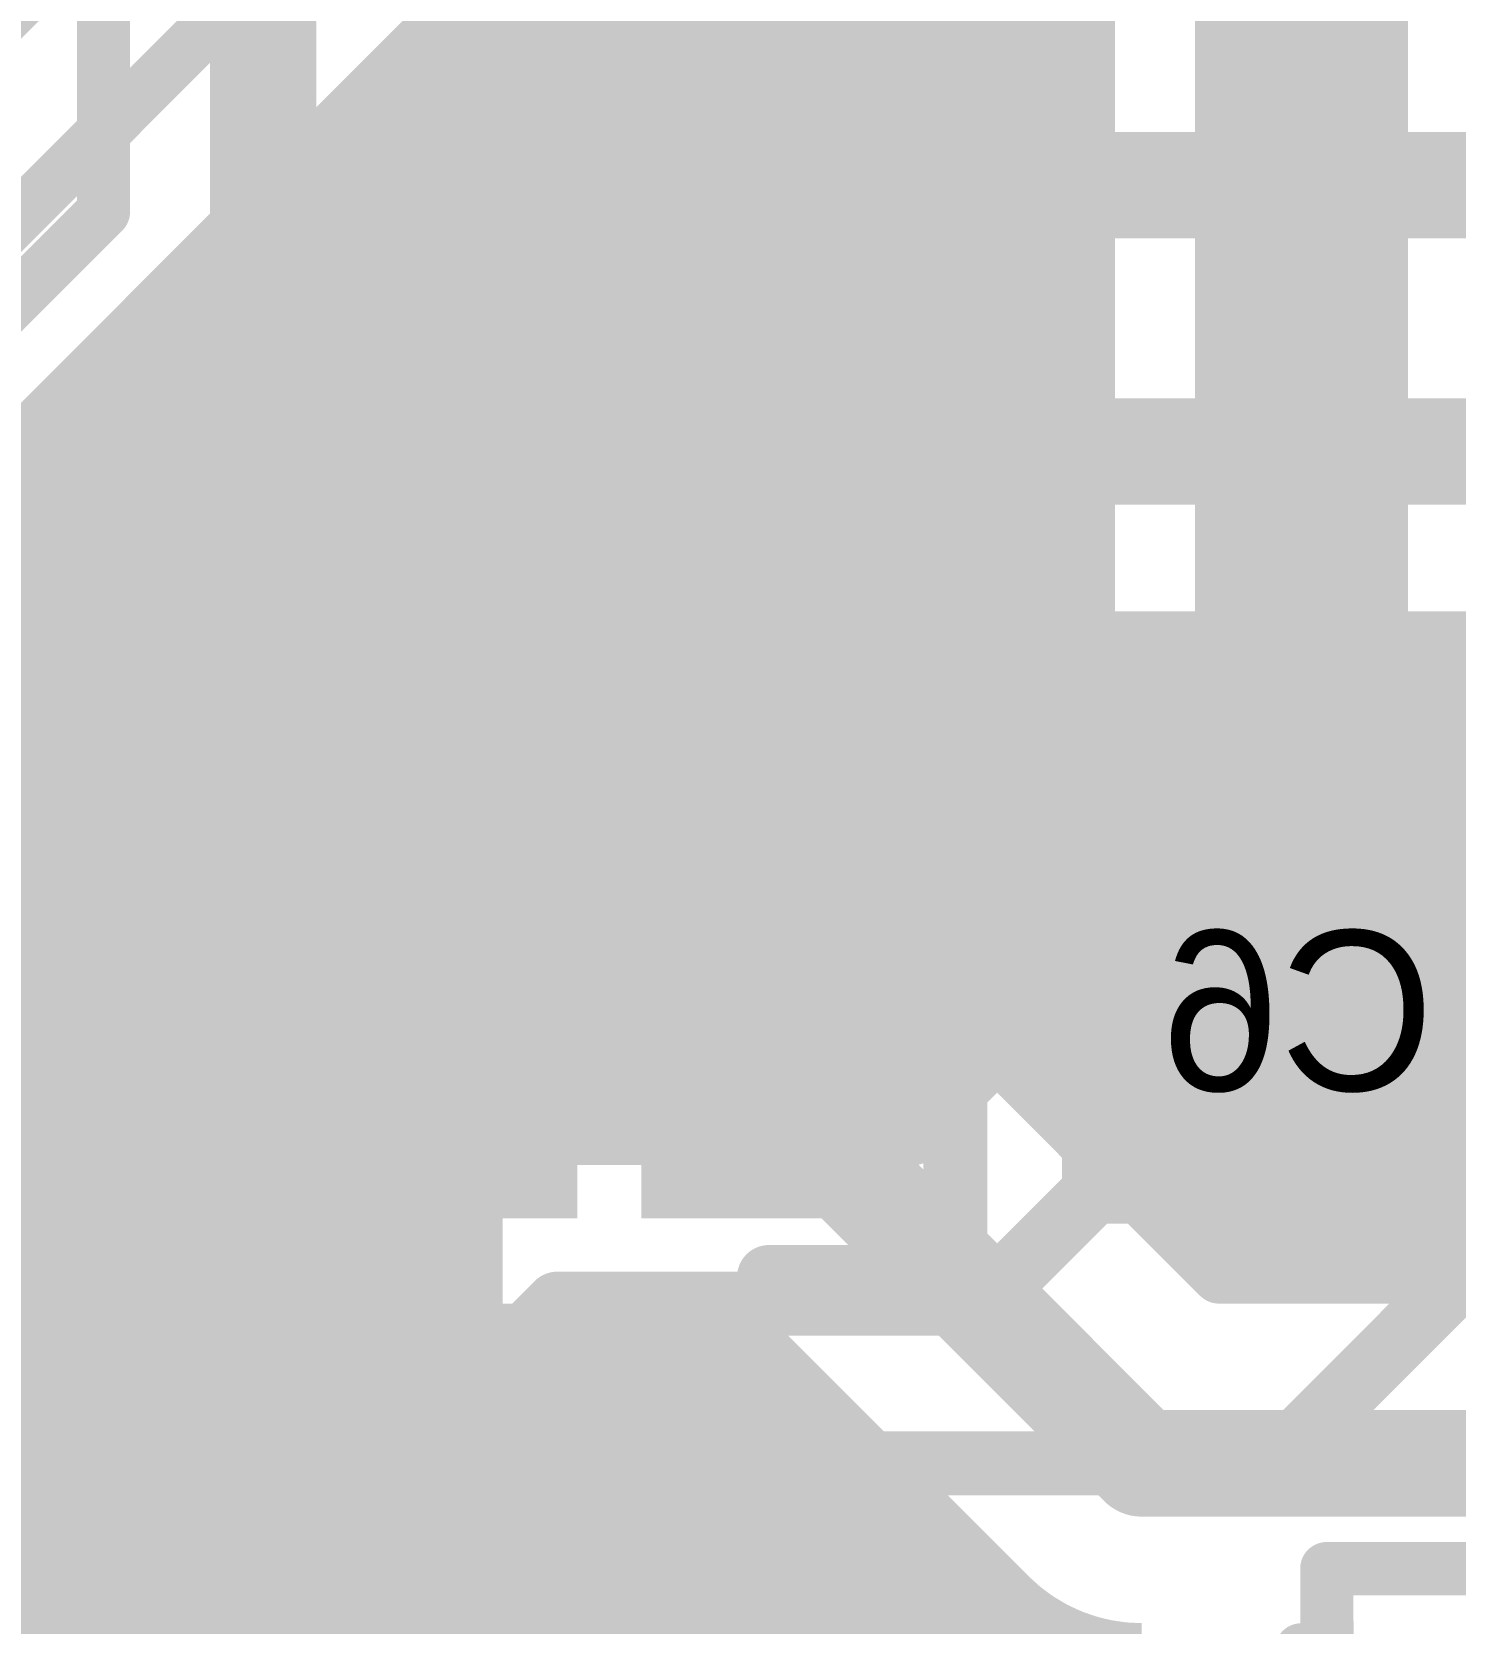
# Model space of a CAD drawing. Header units: millimetres. Extents: x 1.9 to 5.81, y 3 to 5.61.
# Drawn here: x 5.0115 to 5.2789, y 3.91 to 4.2088 of the extents above; entities that cross this region are included whole.
import ezdxf

# ---------------------------------------------------------------- set-up
doc = ezdxf.new("R2010")
doc.units = ezdxf.units.MM
doc.header["$MEASUREMENT"] = 0
for name, color, linetype in [('BottomLayer', 5, 'Continuous'), ('BottomOverlay', 54, 'Continuous'), ('BottomPaste', 16, 'Continuous'), ('BottomSolder', 6, 'Continuous'), ('MultiLayer', 9, 'Continuous'), ('TopLayer', 1, 'Continuous'), ('TopOverlay', 2, 'Continuous'), ('TopPaste', 8, 'Continuous'), ('TopSolder', 216, 'Continuous')]:
    doc.layers.add(name, color=color, linetype=linetype)

msp = doc.modelspace()

# ---------------------------------------------------------------- linework, layer by layer
at = {"layer": 'BottomLayer'}
for points, const_width in [([(5.025, 4.175), (5.025, 4.305)], 0.01), ([(5.05, 4.16), (5.05, 4.29)], 0.01), ([(5.148, 4.18), (5.092, 4.18)], 0.024), ([(5.12, 4.18), (5.39, 4.18)], 0.02), ([(4.98, 4.13), (5.025, 4.175)], 0.01), ([(5, 4.11), (5.05, 4.16)], 0.01), ([(5.148, 4.13), (5.092, 4.13)], 0.024), ([(5.12, 4.13), (5.45, 4.13)], 0.02), ([(5.03736, 4.10494), (5.05563, 4.1232)], 0.01), ([(5.05243, 4.12), (5.05638, 4.12)], 0.01), ([(5.05, 4.10408), (5.05, 4.11757)], 0.01), ([(5.04243, 4.11), (5.06087, 4.11)], 0.01), ([(5.06, 4.10123), (5.06, 4.11143)], 0.01), ([(5.04, 4.05), (5.04, 4.1)], 0.02), ([(5.18182, 4.095), (5.4355, 4.095)], 0.01), ([(5.19, 4.055), (5.19, 4.095)], 0.01), ([(5.2, 4.0095), (5.2, 4.095)], 0.01), ([(5.21, 3.9995), (5.21, 4.095)], 0.01), ([(5.22, 3.9895), (5.22, 4.095)], 0.01), ([(5.23, 3.9795), (5.23, 4.095)], 0.01), ([(5.24, 3.975), (5.24, 4.095)], 0.01), ([(5.25, 3.975), (5.25, 4.095)], 0.01), ([(5.26, 3.975), (5.26, 4.095)], 0.01), ([(5.27, 3.975), (5.27, 4.095)], 0.01), ([(5.28, 3.975), (5.28, 4.095)], 0.01), ([(5.18362, 4.09), (5.4405, 4.09)], 0.01), ([(5.148, 4.08), (5.092, 4.08)], 0.024), ([(5.15, 4.01), (5.15, 4.08)], 0.02), ([(5.185, 4.08), (5.4505, 4.08)], 0.01), ([(5.185, 4.055), (5.185, 4.08)], 0.01), ([(5.185, 4.07), (5.46197, 4.07)], 0.01), ([(5.185, 4.06), (5.64877, 4.06)], 0.01), ([(5.04, 4), (5.04, 4.05)], 0.02), ([(5.185, 4.055), (5.195, 4.055)], 0.01), ([(5.195, 4.0145), (5.195, 4.055)], 0.01), ([(5.195, 4.05), (5.65847, 4.05)], 0.01), ([(5.195, 4.04), (5.675, 4.04)], 0.01), ([(5.195, 4.03), (5.77, 4.03)], 0.01), ([(5.195, 4.02), (5.77, 4.02)], 0.01), ([(5.015, 3.98), (5.045, 4.01)], 0.02), ([(5.045, 4.01), (5.09, 4.01)], 0.02), ([(5.09, 3.965), (5.09, 4.01)], 0.02), ([(5.09, 3.97), (5.09, 4.01)], 0.02), ([(5.15, 4.01), (5.22, 3.94)], 0.02), ([(5.195, 4.0145), (5.2345, 3.975)], 0.01), ([(5.1995, 4.01), (5.77, 4.01)], 0.01), ([(4.995, 3.97757), (5.01732, 3.99989)], 0.01), ([(5.02, 3.726), (5.02, 3.99877)], 0.01), ([(5.2095, 4), (5.77, 4)], 0.01), ([(5.03, 3.72559), (5.03, 3.99592)], 0.01), ([(5.04, 3.72213), (5.04, 3.995)], 0.01), ([(5.045, 3.965), (5.045, 3.99523)], 0.01), ([(5.00743, 3.99), (5.045, 3.99)], 0.01), ([(5.01, 3.726), (5.01, 3.99257)], 0.01), ([(5.2195, 3.99), (5.77, 3.99)], 0.01), ([(5.04, 3.98), (5.09, 3.98)], 0.02), ([(4.99743, 3.98), (5.045, 3.98)], 0.01), ([(5.2295, 3.98), (5.29438, 3.98)], 0.01), ([(5.2345, 3.975), (5.28672, 3.975)], 0.01), ([(4.995, 3.97), (5.045, 3.97)], 0.01), ([(5.045, 3.965), (5.105, 3.965)], 0.01), ([(5.05, 3.71384), (5.05, 3.965)], 0.01), ([(5.06, 3.70384), (5.06, 3.965)], 0.01), ([(5.07, 3.69384), (5.07, 3.965)], 0.01), ([(5.08, 3.68384), (5.08, 3.965)], 0.01), ([(5.09, 3.67384), (5.09, 3.965)], 0.01), ([(5.1, 3.65781), (5.1, 3.965)], 0.01), ([(5.105, 3.965), (5.135, 3.965)], 0.01), ([(5.105, 3.965), (5.135, 3.965)], 0.01), ([(5.11, 3.645), (5.11, 3.965)], 0.01), ([(5.12, 3.6245), (5.12, 3.965)], 0.01), ([(5.13, 3.6345), (5.13, 3.965)], 0.01), ([(5.135, 3.965), (5.1455, 3.965)], 0.01), ([(5.14, 3.6445), (5.14, 3.965)], 0.01), ([(5.1455, 3.965), (5.19521, 3.91529)], 0.01), ([(4.995, 3.96), (5.1505, 3.96)], 0.01), ([(5.15, 3.6545), (5.15, 3.9605)], 0.01), ([(4.995, 3.95), (5.1605, 3.95)], 0.01), ([(5.16, 3.6645), (5.16, 3.9505)], 0.01), ([(5.22, 3.94), (5.315, 3.94)], 0.02), ([(4.995, 3.94), (5.1705, 3.94)], 0.01), ([(5.17, 3.6745), (5.17, 3.9405)], 0.01), ([(5.18, 3.6845), (5.18, 3.9305)], 0.01), ([(4.995, 3.93), (5.1805, 3.93)], 0.01), ([(4.995, 3.92), (5.1905, 3.92)], 0.01), ([(5.19, 3.6945), (5.19, 3.9205)], 0.01), ([(4.995, 3.91), (5.20197, 3.91)], 0.01), ([(5.2, 3.7045), (5.2, 3.91128)], 0.01), ([(5.21, 3.7145), (5.21, 3.90646)], 0.01)]:
    msp.add_lwpolyline(points, dxfattribs=dict(at, const_width=const_width))
for points, const_width in [([(5.086, 4.18, 1), (5.098, 4.18, 1)], 0.012), ([(5.142, 4.18, 1), (5.154, 4.18, 1)], 0.012), ([(5.115, 4.18, 1), (5.125, 4.18, 1)], 0.01), ([(5.0225, 4.175, 1), (5.0275, 4.175, 1)], 0.005), ([(5.0225, 4.175, 1), (5.0275, 4.175, 1)], 0.005), ([(5.0475, 4.16, 1), (5.0525, 4.16, 1)], 0.005), ([(5.0475, 4.16, 1), (5.0525, 4.16, 1)], 0.005), ([(5.086, 4.13, 1), (5.098, 4.13, 1)], 0.012), ([(5.142, 4.13, 1), (5.154, 4.13, 1)], 0.012), ([(5.115, 4.13, 1), (5.125, 4.13, 1)], 0.01), ([(5.05313, 4.1232, 1), (5.05813, 4.1232, 1)], 0.005), ([(5.05313, 4.1232, 1), (5.05813, 4.1232, 1)], 0.005), ([(5.04993, 4.12, 1), (5.05493, 4.12, 1)], 0.005), ([(5.05388, 4.12, 1), (5.05888, 4.12, 1)], 0.005), ([(5.0475, 4.11757, 1), (5.0525, 4.11757, 1)], 0.005), ([(5.03993, 4.11, 1), (5.04493, 4.11, 1)], 0.005), ([(5.0575, 4.11143, 1), (5.0625, 4.11143, 1)], 0.005), ([(5.05837, 4.11, 1), (5.06337, 4.11, 1)], 0.005), ([(5.035, 4.1, 1), (5.045, 4.1, 1)], 0.01), ([(5.03486, 4.10494, 1), (5.03986, 4.10494, 1)], 0.005), ([(5.03486, 4.10494, 1), (5.03986, 4.10494, 1)], 0.005), ([(5.0475, 4.10408, 1), (5.0525, 4.10408, 1)], 0.005), ([(5.06222, 4.105, 1), (5.06722, 4.105, 1)], 0.005), ([(5.06222, 4.105, 1), (5.06722, 4.105, 1)], 0.005), ([(5.0575, 4.10123, 1), (5.0625, 4.10123, 1)], 0.005), ([(5.05883, 4.1007, 1), (5.06383, 4.1007, 1)], 0.005), ([(5.05883, 4.1007, 1), (5.06383, 4.1007, 1)], 0.005), ([(5.17932, 4.095, 1), (5.18432, 4.095, 1)], 0.005), ([(5.17932, 4.095, 1), (5.18432, 4.095, 1)], 0.005), ([(5.1875, 4.095, 1), (5.1925, 4.095, 1)], 0.005), ([(5.1975, 4.095, 1), (5.2025, 4.095, 1)], 0.005), ([(5.2075, 4.095, 1), (5.2125, 4.095, 1)], 0.005), ([(5.2175, 4.095, 1), (5.2225, 4.095, 1)], 0.005), ([(5.2275, 4.095, 1), (5.2325, 4.095, 1)], 0.005), ([(5.2375, 4.095, 1), (5.2425, 4.095, 1)], 0.005), ([(5.2475, 4.095, 1), (5.2525, 4.095, 1)], 0.005), ([(5.2575, 4.095, 1), (5.2625, 4.095, 1)], 0.005), ([(5.2675, 4.095, 1), (5.2725, 4.095, 1)], 0.005), ([(5.2775, 4.095, 1), (5.2825, 4.095, 1)], 0.005), ([(5.18112, 4.09, 1), (5.18612, 4.09, 1)], 0.005), ([(5.086, 4.08, 1), (5.098, 4.08, 1)], 0.012), ([(5.142, 4.08, 1), (5.154, 4.08, 1)], 0.012), ([(5.145, 4.08, 1), (5.155, 4.08, 1)], 0.01), ([(5.1825, 4.08, 1), (5.1875, 4.08, 1)], 0.005), ([(5.1825, 4.08, 1), (5.1875, 4.08, 1)], 0.005), ([(5.1825, 4.08, 1), (5.1875, 4.08, 1)], 0.005), ([(5.1825, 4.07, 1), (5.1875, 4.07, 1)], 0.005), ([(5.03, 4.05, 1), (5.05, 4.05, 1)], 0.02), ([(5.1825, 4.06, 1), (5.1875, 4.06, 1)], 0.005), ([(5.035, 4.05, 1), (5.045, 4.05, 1)], 0.01), ([(5.035, 4.05, 1), (5.045, 4.05, 1)], 0.01), ([(5.1825, 4.055, 1), (5.1875, 4.055, 1)], 0.005), ([(5.1825, 4.055, 1), (5.1875, 4.055, 1)], 0.005), ([(5.1875, 4.055, 1), (5.1925, 4.055, 1)], 0.005), ([(5.1925, 4.055, 1), (5.1975, 4.055, 1)], 0.005), ([(5.1925, 4.055, 1), (5.1975, 4.055, 1)], 0.005), ([(5.1925, 4.05, 1), (5.1975, 4.05, 1)], 0.005), ([(5.1925, 4.04, 1), (5.1975, 4.04, 1)], 0.005), ([(5.1925, 4.03, 1), (5.1975, 4.03, 1)], 0.005), ([(5.1925, 4.02, 1), (5.1975, 4.02, 1)], 0.005), ([(5.04, 4.01, 1), (5.05, 4.01, 1)], 0.01), ([(5.04, 4.01, 1), (5.05, 4.01, 1)], 0.01), ([(5.085, 4.01, 1), (5.095, 4.01, 1)], 0.01), ([(5.085, 4.01, 1), (5.095, 4.01, 1)], 0.01), ([(5.085, 4.01, 1), (5.095, 4.01, 1)], 0.01), ([(5.145, 4.01, 1), (5.155, 4.01, 1)], 0.01), ([(5.145, 4.01, 1), (5.155, 4.01, 1)], 0.01), ([(5.1925, 4.0145, 1), (5.1975, 4.0145, 1)], 0.005), ([(5.1925, 4.0145, 1), (5.1975, 4.0145, 1)], 0.005), ([(5.197, 4.01, 1), (5.202, 4.01, 1)], 0.005), ([(5.1975, 4.0095, 1), (5.2025, 4.0095, 1)], 0.005), ([(5.035, 4, 1), (5.045, 4, 1)], 0.01), ([(5.01482, 3.99989, 1), (5.01982, 3.99989, 1)], 0.005), ([(5.01482, 3.99989, 1), (5.01982, 3.99989, 1)], 0.005), ([(5.0175, 3.99877, 1), (5.0225, 3.99877, 1)], 0.005), ([(5.207, 4, 1), (5.212, 4, 1)], 0.005), ([(5.2075, 3.9995, 1), (5.2125, 3.9995, 1)], 0.005), ([(5.0275, 3.99592, 1), (5.0325, 3.99592, 1)], 0.005), ([(5.005, 3.98, 1), (5.025, 3.98, 1)], 0.02), ([(5.0375, 3.995, 1), (5.0425, 3.995, 1)], 0.005), ([(5.0425, 3.99523, 1), (5.0475, 3.99523, 1)], 0.005), ([(5.0425, 3.99523, 1), (5.0475, 3.99523, 1)], 0.005), ([(5.00493, 3.99, 1), (5.00993, 3.99, 1)], 0.005), ([(5.0075, 3.99257, 1), (5.0125, 3.99257, 1)], 0.005), ([(5.0425, 3.99, 1), (5.0475, 3.99, 1)], 0.005), ([(5.217, 3.99, 1), (5.222, 3.99, 1)], 0.005), ([(5.2175, 3.9895, 1), (5.2225, 3.9895, 1)], 0.005), ([(5.01, 3.98, 1), (5.02, 3.98, 1)], 0.01), ([(5.035, 3.98, 1), (5.045, 3.98, 1)], 0.01), ([(5.085, 3.98, 1), (5.095, 3.98, 1)], 0.01), ([(5.0425, 3.98, 1), (5.0475, 3.98, 1)], 0.005), ([(5.227, 3.98, 1), (5.232, 3.98, 1)], 0.005), ([(5.2275, 3.9795, 1), (5.2325, 3.9795, 1)], 0.005), ([(5.085, 3.97, 1), (5.095, 3.97, 1)], 0.01), ([(5.232, 3.975, 1), (5.237, 3.975, 1)], 0.005), ([(5.232, 3.975, 1), (5.237, 3.975, 1)], 0.005), ([(5.2375, 3.975, 1), (5.2425, 3.975, 1)], 0.005), ([(5.2475, 3.975, 1), (5.2525, 3.975, 1)], 0.005), ([(5.2575, 3.975, 1), (5.2625, 3.975, 1)], 0.005), ([(5.2675, 3.975, 1), (5.2725, 3.975, 1)], 0.005), ([(5.2775, 3.975, 1), (5.2825, 3.975, 1)], 0.005), ([(5.0425, 3.97, 1), (5.0475, 3.97, 1)], 0.005), ([(5.085, 3.965, 1), (5.095, 3.965, 1)], 0.01), ([(5.0425, 3.965, 1), (5.0475, 3.965, 1)], 0.005), ([(5.0425, 3.965, 1), (5.0475, 3.965, 1)], 0.005), ([(5.0475, 3.965, 1), (5.0525, 3.965, 1)], 0.005), ([(5.0575, 3.965, 1), (5.0625, 3.965, 1)], 0.005), ([(5.0675, 3.965, 1), (5.0725, 3.965, 1)], 0.005), ([(5.0775, 3.965, 1), (5.0825, 3.965, 1)], 0.005), ([(5.0875, 3.965, 1), (5.0925, 3.965, 1)], 0.005), ([(5.0975, 3.965, 1), (5.1025, 3.965, 1)], 0.005), ([(5.1025, 3.965, 1), (5.1075, 3.965, 1)], 0.005), ([(5.1025, 3.965, 1), (5.1075, 3.965, 1)], 0.005), ([(5.1025, 3.965, 1), (5.1075, 3.965, 1)], 0.005), ([(5.1075, 3.965, 1), (5.1125, 3.965, 1)], 0.005), ([(5.1175, 3.965, 1), (5.1225, 3.965, 1)], 0.005), ([(5.1275, 3.965, 1), (5.1325, 3.965, 1)], 0.005), ([(5.1325, 3.965, 1), (5.1375, 3.965, 1)], 0.005), ([(5.1325, 3.965, 1), (5.1375, 3.965, 1)], 0.005), ([(5.1325, 3.965, 1), (5.1375, 3.965, 1)], 0.005), ([(5.1375, 3.965, 1), (5.1425, 3.965, 1)], 0.005), ([(5.143, 3.965, 1), (5.148, 3.965, 1)], 0.005), ([(5.143, 3.965, 1), (5.148, 3.965, 1)], 0.005), ([(5.1475, 3.9605, 1), (5.1525, 3.9605, 1)], 0.005), ([(5.148, 3.96, 1), (5.153, 3.96, 1)], 0.005), ([(5.1575, 3.9505, 1), (5.1625, 3.9505, 1)], 0.005), ([(5.158, 3.95, 1), (5.163, 3.95, 1)], 0.005), ([(5.215, 3.94, 1), (5.225, 3.94, 1)], 0.01), ([(5.215, 3.94, 1), (5.225, 3.94, 1)], 0.01), ([(5.1675, 3.9405, 1), (5.1725, 3.9405, 1)], 0.005), ([(5.168, 3.94, 1), (5.173, 3.94, 1)], 0.005), ([(5.1775, 3.9305, 1), (5.1825, 3.9305, 1)], 0.005), ([(5.178, 3.93, 1), (5.183, 3.93, 1)], 0.005), ([(5.1875, 3.9205, 1), (5.1925, 3.9205, 1)], 0.005), ([(5.188, 3.92, 1), (5.193, 3.92, 1)], 0.005), ([(5.19271, 3.91529, 1), (5.19771, 3.91529, 1)], 0.005), ([(5.19271, 3.91529, 1), (5.19771, 3.91529, 1)], 0.005), ([(5.19275, 3.91525, 1), (5.19775, 3.91525, 1)], 0.005), ([(5.1975, 3.91128, 1), (5.2025, 3.91128, 1)], 0.005), ([(5.19947, 3.91, 1), (5.20447, 3.91, 1)], 0.005), ([(5.2075, 3.90646, 1), (5.2125, 3.90646, 1)], 0.005), ([(5.2475, 3.905, 1), (5.2525, 3.905, 1)], 0.005)]:
    msp.add_lwpolyline(points, format="xyb", close=True, dxfattribs=dict(at, const_width=const_width))
at = {"layer": 'BottomLayer', "const_width": 0.01}
for points in [[(5.06472, 4.105, -0.140192), (5.05563, 4.1232)], [(5.03736, 4.10494, -0.112018), (5.06133, 4.1007)], [(5.06133, 4.1007, -0.037089), (5.06472, 4.105)], [(5.18182, 4.095, -0.104736), (5.185, 4.08)], [(5.045, 3.99523, -0.12974), (5.01732, 3.99989)], [(5.22, 3.905, -0.199364), (5.19521, 3.91529)], [(5.22, 3.905, -0.198912), (5.19525, 3.91525)]]:
    msp.add_lwpolyline(points, format="xyb", dxfattribs=at)
at = {"layer": 'BottomLayer'}
for points in [[(5.11, 4.03), (5.07, 4.03), (5.11, 3.99), (5.07, 3.99)], [(5.17, 4.03), (5.13, 4.03), (5.17, 3.99), (5.13, 3.99)]]:
    msp.add_solid(points, dxfattribs=at)
at = {"layer": 'BottomOverlay'}
for points, const_width in [([(5.06, 4.055), (5.06, 4.255)], 0.01), ([(5.035, 4.055), (5.06, 4.055)], 0.01), ([(5.055, 3.975), (5.055, 4.045)], 0.012), ([(5.055, 4.045), (5.09, 4.045)], 0.012), ([(5.15, 4.045), (5.185, 4.045)], 0.012), ([(5.185, 3.975), (5.185, 4.045)], 0.012), ([(5.055, 3.975), (5.09, 3.975)], 0.012), ([(5.15, 3.975), (5.185, 3.975)], 0.012)]:
    msp.add_lwpolyline(points, dxfattribs=dict(at, const_width=const_width))
at = {"layer": 'BottomOverlay', "const_width": 0.01}
msp.add_lwpolyline([(4.985, 4.055, -1), (5.035, 4.055)], format="xyb", dxfattribs=at)
at = {"layer": 'BottomOverlay'}
for points, const_width in [([(5.0325, 4.055, 1), (5.0375, 4.055, 1)], 0.005), ([(5.0325, 4.055, 1), (5.0375, 4.055, 1)], 0.005), ([(5.0575, 4.055, 1), (5.0625, 4.055, 1)], 0.005), ([(5.0575, 4.055, 1), (5.0625, 4.055, 1)], 0.005), ([(5.052, 4.045, 1), (5.058, 4.045, 1)], 0.006), ([(5.052, 4.045, 1), (5.058, 4.045, 1)], 0.006), ([(5.087, 4.045, 1), (5.093, 4.045, 1)], 0.006), ([(5.147, 4.045, 1), (5.153, 4.045, 1)], 0.006), ([(5.182, 4.045, 1), (5.188, 4.045, 1)], 0.006), ([(5.182, 4.045, 1), (5.188, 4.045, 1)], 0.006), ([(5.052, 3.975, 1), (5.058, 3.975, 1)], 0.006), ([(5.052, 3.975, 1), (5.058, 3.975, 1)], 0.006), ([(5.087, 3.975, 1), (5.093, 3.975, 1)], 0.006), ([(5.147, 3.975, 1), (5.153, 3.975, 1)], 0.006), ([(5.182, 3.975, 1), (5.188, 3.975, 1)], 0.006), ([(5.182, 3.975, 1), (5.188, 3.975, 1)], 0.006)]:
    msp.add_lwpolyline(points, format="xyb", close=True, dxfattribs=dict(at, const_width=const_width))
at = {"layer": 'BottomPaste', "const_width": 0.024}
for points in [[(5.148, 4.18), (5.092, 4.18)], [(5.148, 4.18), (5.092, 4.18)], [(5.148, 4.13), (5.092, 4.13)], [(5.148, 4.13), (5.092, 4.13)], [(5.148, 4.08), (5.092, 4.08)], [(5.148, 4.08), (5.092, 4.08)]]:
    msp.add_lwpolyline(points, dxfattribs=at)
at = {"layer": 'BottomPaste', "const_width": 0.012}
for points in [[(5.086, 4.18, 1), (5.098, 4.18, 1)], [(5.086, 4.18, 1), (5.098, 4.18, 1)], [(5.142, 4.18, 1), (5.154, 4.18, 1)], [(5.142, 4.18, 1), (5.154, 4.18, 1)], [(5.086, 4.13, 1), (5.098, 4.13, 1)], [(5.086, 4.13, 1), (5.098, 4.13, 1)], [(5.142, 4.13, 1), (5.154, 4.13, 1)], [(5.142, 4.13, 1), (5.154, 4.13, 1)], [(5.086, 4.08, 1), (5.098, 4.08, 1)], [(5.086, 4.08, 1), (5.098, 4.08, 1)], [(5.142, 4.08, 1), (5.154, 4.08, 1)], [(5.142, 4.08, 1), (5.154, 4.08, 1)]]:
    msp.add_lwpolyline(points, format="xyb", close=True, dxfattribs=at)
at = {"layer": 'BottomPaste'}
for points in [[(5.11, 4.03), (5.07, 4.03), (5.11, 3.99), (5.07, 3.99)], [(5.11, 4.03), (5.07, 4.03), (5.11, 3.99), (5.07, 3.99)], [(5.17, 4.03), (5.13, 4.03), (5.17, 3.99), (5.13, 3.99)], [(5.17, 4.03), (5.13, 4.03), (5.17, 3.99), (5.13, 3.99)]]:
    msp.add_solid(points, dxfattribs=at)
at = {"layer": 'BottomSolder', "const_width": 0.032}
for points in [[(5.148, 4.18), (5.092, 4.18)], [(5.148, 4.18), (5.092, 4.18)], [(5.148, 4.13), (5.092, 4.13)], [(5.148, 4.13), (5.092, 4.13)], [(5.148, 4.08), (5.092, 4.08)], [(5.148, 4.08), (5.092, 4.08)]]:
    msp.add_lwpolyline(points, dxfattribs=at)
at = {"layer": 'BottomSolder'}
for points, const_width in [([(5.084, 4.18, 1), (5.1, 4.18, 1)], 0.016), ([(5.084, 4.18, 1), (5.1, 4.18, 1)], 0.016), ([(5.14, 4.18, 1), (5.156, 4.18, 1)], 0.016), ([(5.14, 4.18, 1), (5.156, 4.18, 1)], 0.016), ([(5.084, 4.13, 1), (5.1, 4.13, 1)], 0.016), ([(5.084, 4.13, 1), (5.1, 4.13, 1)], 0.016), ([(5.14, 4.13, 1), (5.156, 4.13, 1)], 0.016), ([(5.14, 4.13, 1), (5.156, 4.13, 1)], 0.016), ([(5.084, 4.08, 1), (5.1, 4.08, 1)], 0.016), ([(5.084, 4.08, 1), (5.1, 4.08, 1)], 0.016), ([(5.14, 4.08, 1), (5.156, 4.08, 1)], 0.016), ([(5.14, 4.08, 1), (5.156, 4.08, 1)], 0.016), ([(5.028, 4.05, 1), (5.052, 4.05, 1)], 0.024), ([(5.028, 4.05, 1), (5.052, 4.05, 1)], 0.024), ([(5.003, 3.98, 1), (5.027, 3.98, 1)], 0.024), ([(5.003, 3.98, 1), (5.027, 3.98, 1)], 0.024)]:
    msp.add_lwpolyline(points, format="xyb", close=True, dxfattribs=dict(at, const_width=const_width))
for points in [[(5.114, 4.034), (5.066, 4.034), (5.114, 3.986), (5.066, 3.986)], [(5.114, 4.034), (5.066, 4.034), (5.114, 3.986), (5.066, 3.986)], [(5.174, 4.034), (5.126, 4.034), (5.174, 3.986), (5.126, 3.986)], [(5.174, 4.034), (5.126, 4.034), (5.174, 3.986), (5.126, 3.986)]]:
    msp.add_solid(points, dxfattribs=at)
at = {"layer": 'MultiLayer', "const_width": 0.02}
for points in [[(5.03, 4.05, 1), (5.05, 4.05, 1)], [(5.005, 3.98, 1), (5.025, 3.98, 1)]]:
    msp.add_lwpolyline(points, format="xyb", close=True, dxfattribs=at)
at = {"layer": 'TopLayer'}
for points, const_width in [([(5.15, 4.001), (5.15, 4.78938)], 0.01), ([(5.16, 4.001), (5.16, 4.77646)], 0.01), ([(5.17, 4.001), (5.17, 4.76969)], 0.01), ([(5.18, 4.00384), (5.18, 4.76613)], 0.01), ([(5.19, 4.01384), (5.19, 4.765)], 0.01), ([(5.2, 4.02384), (5.2, 4.76613)], 0.01), ([(5.25, 4.05), (5.25, 4.35)], 0.04), ([(4.915, 4.12), (5.095, 4.3)], 0.01), ([(4.93, 4.095), (5.12, 4.285)], 0.01), ([(5.205, 4.115), (5.205, 4.285)], 0.01), ([(4.95123, 4.0738), (5.1412, 4.26377)], 0.01), ([(5.14, 4.001), (5.14, 4.26257)], 0.01), ([(5.13, 4.001), (5.13, 4.25257)], 0.01), ([(5.12, 4.001), (5.12, 4.24257)], 0.01), ([(5.11, 4.001), (5.11, 4.23257)], 0.01), ([(5.1, 3.99926), (5.1, 4.22257)], 0.01), ([(5.09, 4.07291), (5.09, 4.21257)], 0.01), ([(5.08743, 4.21), (5.205, 4.21)], 0.01), ([(5.08, 4.08775), (5.08, 4.20257)], 0.01), ([(5.07743, 4.2), (5.205, 4.2)], 0.01), ([(5.06743, 4.19), (5.205, 4.19)], 0.01), ([(5.07, 4.0961), (5.07, 4.19257)], 0.01), ([(5.06, 4.10123), (5.06, 4.18257)], 0.01), ([(5.05743, 4.18), (5.205, 4.18)], 0.01), ([(5.05, 4.10408), (5.05, 4.17257)], 0.01), ([(5.04743, 4.17), (5.205, 4.17)], 0.01), ([(5.04, 4.105), (5.04, 4.16257)], 0.01), ([(5.015, 4.03), (5.09, 4.105)], 0.12), ([(5.03743, 4.16), (5.205, 4.16)], 0.01), ([(5.03, 4.10408), (5.03, 4.15257)], 0.01), ([(5.02743, 4.15), (5.205, 4.15)], 0.01), ([(5.02, 4.10123), (5.02, 4.14257)], 0.01), ([(5.01743, 4.14), (5.205, 4.14)], 0.01), ([(5.01, 4.0961), (5.01, 4.13257)], 0.01), ([(5.00743, 4.13), (5.205, 4.13)], 0.01), ([(4.99743, 4.12), (5.205, 4.12)], 0.01), ([(5.205, 4.05), (5.205, 4.115)], 0.01), ([(5.205, 4.05), (5.205, 4.115)], 0.01), ([(4.98743, 4.11), (5.205, 4.11)], 0.01), ([(5.04, 4.05), (5.04, 4.1)], 0.02), ([(4.97743, 4.1), (5.01709, 4.1)], 0.01), ([(5.06291, 4.1), (5.205, 4.1)], 0.01), ([(5.07775, 4.09), (5.205, 4.09)], 0.01), ([(5.0861, 4.08), (5.205, 4.08)], 0.01), ([(5.09123, 4.07), (5.205, 4.07)], 0.01), ([(5.09408, 4.06), (5.205, 4.06)], 0.01), ([(4.99, 4.05), (5.04, 4.05)], 0.02), ([(5.04, 4.05), (5.09, 4.05)], 0.02), ([(5.04, 4), (5.04, 4.05)], 0.02), ([(5.095, 4.05), (5.205, 4.05)], 0.01), ([(5.205, 4.02884), (5.205, 4.05)], 0.01), ([(5.09408, 4.04), (5.205, 4.04)], 0.01), ([(5.09123, 4.03), (5.205, 4.03)], 0.01), ([(5.17716, 4.001), (5.205, 4.02884)], 0.01), ([(5.09, 3.99348), (5.09, 4.02709)], 0.01), ([(5.0861, 4.02), (5.19616, 4.02)], 0.01), ([(5.19, 3.97), (5.24, 4.02)], 0.012), ([(5.08, 3.9836), (5.08, 4.01225)], 0.01), ([(5.07775, 4.01), (5.18616, 4.01)], 0.01), ([(5.01, 3.971), (5.01, 4.0039)], 0.01), ([(5.07, 3.9736), (5.07, 4.0039)], 0.01), ([(4.90384, 4), (5.01709, 4)], 0.01), ([(5.02, 3.971), (5.02, 3.99877)], 0.01), ([(5.06, 3.971), (5.06, 3.99877)], 0.01), ([(5.06291, 4), (5.10243, 4)], 0.01), ([(5.11024, 4.001), (5.17716, 4.001)], 0.01), ([(5.03, 3.971), (5.03, 3.99592)], 0.01), ([(5.05, 3.971), (5.05, 3.99592)], 0.01), ([(5.04, 3.971), (5.04, 3.995)], 0.01), ([(4.91384, 3.99), (5.0864, 3.99)], 0.01), ([(5.0674, 3.971), (5.0883, 3.9919)], 0.01), ([(5.245, 3.94), (5.295, 3.99)], 0.012), ([(4.92384, 3.98), (5.0764, 3.98)], 0.01), ([(4.93284, 3.971), (5.0674, 3.971)], 0.01), ([(5.08024, 3.94), (5.11024, 3.97)], 0.012), ([(5.11024, 3.97), (5.19, 3.97)], 0.012), ([(4.92, 3.94), (5.08024, 3.94)], 0.012), ([(5.07, 3.88), (5.07, 3.94)], 0.012), ([(5.102, 3.9205), (5.1215, 3.94)], 0.012), ([(5.1215, 3.94), (5.245, 3.94)], 0.012), ([(5.1015, 3.88), (5.102, 3.9205)], 0.012)]:
    msp.add_lwpolyline(points, dxfattribs=dict(at, const_width=const_width))
for points, const_width in [([(5.0875, 4.21257, 1), (5.0925, 4.21257, 1)], 0.005), ([(5.08493, 4.21, 1), (5.08993, 4.21, 1)], 0.005), ([(5.2025, 4.21, 1), (5.2075, 4.21, 1)], 0.005), ([(5.0775, 4.20257, 1), (5.0825, 4.20257, 1)], 0.005), ([(5.07493, 4.2, 1), (5.07993, 4.2, 1)], 0.005), ([(5.2025, 4.2, 1), (5.2075, 4.2, 1)], 0.005), ([(5.06493, 4.19, 1), (5.06993, 4.19, 1)], 0.005), ([(5.0675, 4.19257, 1), (5.0725, 4.19257, 1)], 0.005), ([(5.2025, 4.19, 1), (5.2075, 4.19, 1)], 0.005), ([(5.0575, 4.18257, 1), (5.0625, 4.18257, 1)], 0.005), ([(5.05493, 4.18, 1), (5.05993, 4.18, 1)], 0.005), ([(5.2025, 4.18, 1), (5.2075, 4.18, 1)], 0.005), ([(5.0475, 4.17257, 1), (5.0525, 4.17257, 1)], 0.005), ([(5.04493, 4.17, 1), (5.04993, 4.17, 1)], 0.005), ([(5.2025, 4.17, 1), (5.2075, 4.17, 1)], 0.005), ([(5.0375, 4.16257, 1), (5.0425, 4.16257, 1)], 0.005), ([(5.06, 4.105, 1), (5.12, 4.105, 1)], 0.06), ([(5.03493, 4.16, 1), (5.03993, 4.16, 1)], 0.005), ([(5.2025, 4.16, 1), (5.2075, 4.16, 1)], 0.005), ([(5.0275, 4.15257, 1), (5.0325, 4.15257, 1)], 0.005), ([(5.02493, 4.15, 1), (5.02993, 4.15, 1)], 0.005), ([(5.2025, 4.15, 1), (5.2075, 4.15, 1)], 0.005), ([(5.0175, 4.14257, 1), (5.0225, 4.14257, 1)], 0.005), ([(5.01493, 4.14, 1), (5.01993, 4.14, 1)], 0.005), ([(5.2025, 4.14, 1), (5.2075, 4.14, 1)], 0.005), ([(5.0075, 4.13257, 1), (5.0125, 4.13257, 1)], 0.005), ([(5.00493, 4.13, 1), (5.00993, 4.13, 1)], 0.005), ([(5.2025, 4.13, 1), (5.2075, 4.13, 1)], 0.005), ([(5.2025, 4.12, 1), (5.2075, 4.12, 1)], 0.005), ([(5.2025, 4.115, 1), (5.2075, 4.115, 1)], 0.005), ([(5.2025, 4.115, 1), (5.2075, 4.115, 1)], 0.005), ([(5.2025, 4.115, 1), (5.2075, 4.115, 1)], 0.005), ([(5.2025, 4.11, 1), (5.2075, 4.11, 1)], 0.005), ([(5.095, 4.05, 1), (4.985, 4.05, 1)], 0.01), ([(5.0275, 4.10408, 1), (5.0325, 4.10408, 1)], 0.005), ([(5.035, 4.1, 1), (5.045, 4.1, 1)], 0.01), ([(5.0375, 4.105, 1), (5.0425, 4.105, 1)], 0.005), ([(5.0475, 4.10408, 1), (5.0525, 4.10408, 1)], 0.005), ([(5.0175, 4.10123, 1), (5.0225, 4.10123, 1)], 0.005), ([(5.0575, 4.10123, 1), (5.0625, 4.10123, 1)], 0.005), ([(5.01459, 4.1, 1), (5.01959, 4.1, 1)], 0.005), ([(5.06041, 4.1, 1), (5.06541, 4.1, 1)], 0.005), ([(5.2025, 4.1, 1), (5.2075, 4.1, 1)], 0.005), ([(5.0075, 4.0961, 1), (5.0125, 4.0961, 1)], 0.005), ([(5.0675, 4.0961, 1), (5.0725, 4.0961, 1)], 0.005), ([(5.07525, 4.09, 1), (5.08025, 4.09, 1)], 0.005), ([(5.2025, 4.09, 1), (5.2075, 4.09, 1)], 0.005), ([(5.0775, 4.08775, 1), (5.0825, 4.08775, 1)], 0.005), ([(4.985, 4.03, 1), (5.045, 4.03, 1)], 0.06), ([(5.0836, 4.08, 1), (5.0886, 4.08, 1)], 0.005), ([(5.2025, 4.08, 1), (5.2075, 4.08, 1)], 0.005), ([(5.0875, 4.07291, 1), (5.0925, 4.07291, 1)], 0.005), ([(5.08873, 4.07, 1), (5.09373, 4.07, 1)], 0.005), ([(5.2025, 4.07, 1), (5.2075, 4.07, 1)], 0.005), ([(5.03, 4.05, 1), (5.05, 4.05, 1)], 0.02), ([(5.24, 4.05, 1), (5.26, 4.05, 1)], 0.02), ([(5.09158, 4.06, 1), (5.09658, 4.06, 1)], 0.005), ([(5.2025, 4.06, 1), (5.2075, 4.06, 1)], 0.005), ([(5.035, 4.05, 1), (5.045, 4.05, 1)], 0.01), ([(5.035, 4.05, 1), (5.045, 4.05, 1)], 0.01), ([(5.035, 4.05, 1), (5.045, 4.05, 1)], 0.01), ([(5.035, 4.05, 1), (5.045, 4.05, 1)], 0.01), ([(5.085, 4.05, 1), (5.095, 4.05, 1)], 0.01), ([(5.0925, 4.05, 1), (5.0975, 4.05, 1)], 0.005), ([(5.0925, 4.05, 1), (5.0975, 4.05, 1)], 0.005), ([(5.2025, 4.05, 1), (5.2075, 4.05, 1)], 0.005), ([(5.2025, 4.05, 1), (5.2075, 4.05, 1)], 0.005), ([(5.2025, 4.05, 1), (5.2075, 4.05, 1)], 0.005), ([(5.2025, 4.05, 1), (5.2075, 4.05, 1)], 0.005), ([(5.09158, 4.04, 1), (5.09658, 4.04, 1)], 0.005), ([(5.2025, 4.04, 1), (5.2075, 4.04, 1)], 0.005), ([(5.08873, 4.03, 1), (5.09373, 4.03, 1)], 0.005), ([(5.2025, 4.03, 1), (5.2075, 4.03, 1)], 0.005), ([(5.2025, 4.02884, 1), (5.2075, 4.02884, 1)], 0.005), ([(5.2025, 4.02884, 1), (5.2075, 4.02884, 1)], 0.005), ([(5.0875, 4.02709, 1), (5.0925, 4.02709, 1)], 0.005), ([(5.1975, 4.02384, 1), (5.2025, 4.02384, 1)], 0.005), ([(5.0836, 4.02, 1), (5.0886, 4.02, 1)], 0.005), ([(5.19366, 4.02, 1), (5.19866, 4.02, 1)], 0.005), ([(5.237, 4.02, 1), (5.243, 4.02, 1)], 0.006), ([(5.1875, 4.01384, 1), (5.1925, 4.01384, 1)], 0.005), ([(5.0775, 4.01225, 1), (5.0825, 4.01225, 1)], 0.005), ([(5.07525, 4.01, 1), (5.08025, 4.01, 1)], 0.005), ([(5.18366, 4.01, 1), (5.18866, 4.01, 1)], 0.005), ([(5.035, 4, 1), (5.045, 4, 1)], 0.01), ([(5.0075, 4.0039, 1), (5.0125, 4.0039, 1)], 0.005), ([(5.0675, 4.0039, 1), (5.0725, 4.0039, 1)], 0.005), ([(5.1775, 4.00384, 1), (5.1825, 4.00384, 1)], 0.005), ([(5.01459, 4, 1), (5.01959, 4, 1)], 0.005), ([(5.0175, 3.99877, 1), (5.0225, 3.99877, 1)], 0.005), ([(5.0575, 3.99877, 1), (5.0625, 3.99877, 1)], 0.005), ([(5.06041, 4, 1), (5.06541, 4, 1)], 0.005), ([(5.0975, 3.99926, 1), (5.1025, 3.99926, 1)], 0.005), ([(5.09993, 4, 1), (5.10493, 4, 1)], 0.005), ([(5.1075, 4.001, 1), (5.1125, 4.001, 1)], 0.005), ([(5.10774, 4.001, 1), (5.11274, 4.001, 1)], 0.005), ([(5.10774, 4.001, 1), (5.11274, 4.001, 1)], 0.005), ([(5.10774, 4.001, 1), (5.11274, 4.001, 1)], 0.005), ([(5.1175, 4.001, 1), (5.1225, 4.001, 1)], 0.005), ([(5.1275, 4.001, 1), (5.1325, 4.001, 1)], 0.005), ([(5.1375, 4.001, 1), (5.1425, 4.001, 1)], 0.005), ([(5.1475, 4.001, 1), (5.1525, 4.001, 1)], 0.005), ([(5.1575, 4.001, 1), (5.1625, 4.001, 1)], 0.005), ([(5.1675, 4.001, 1), (5.1725, 4.001, 1)], 0.005), ([(5.17466, 4.001, 1), (5.17966, 4.001, 1)], 0.005), ([(5.17466, 4.001, 1), (5.17966, 4.001, 1)], 0.005), ([(5.0275, 3.99592, 1), (5.0325, 3.99592, 1)], 0.005), ([(5.0475, 3.99592, 1), (5.0525, 3.99592, 1)], 0.005), ([(5.005, 3.98, 1), (5.025, 3.98, 1)], 0.02), ([(5.0375, 3.995, 1), (5.0425, 3.995, 1)], 0.005), ([(5.0875, 3.99348, 1), (5.0925, 3.99348, 1)], 0.005), ([(5.0839, 3.99, 1), (5.0889, 3.99, 1)], 0.005), ([(5.0858, 3.9919, 1), (5.0908, 3.9919, 1)], 0.005), ([(5.0858, 3.9919, 1), (5.0908, 3.9919, 1)], 0.005), ([(5.08582, 3.99192, 1), (5.09082, 3.99192, 1)], 0.005), ([(5.0775, 3.9836, 1), (5.0825, 3.9836, 1)], 0.005), ([(5.0739, 3.98, 1), (5.0789, 3.98, 1)], 0.005), ([(5.0675, 3.9736, 1), (5.0725, 3.9736, 1)], 0.005), ([(5.0075, 3.971, 1), (5.0125, 3.971, 1)], 0.005), ([(5.0175, 3.971, 1), (5.0225, 3.971, 1)], 0.005), ([(5.0275, 3.971, 1), (5.0325, 3.971, 1)], 0.005), ([(5.0375, 3.971, 1), (5.0425, 3.971, 1)], 0.005), ([(5.0475, 3.971, 1), (5.0525, 3.971, 1)], 0.005), ([(5.0575, 3.971, 1), (5.0625, 3.971, 1)], 0.005), ([(5.0649, 3.971, 1), (5.0699, 3.971, 1)], 0.005), ([(5.0649, 3.971, 1), (5.0699, 3.971, 1)], 0.005), ([(5.10724, 3.97, 1), (5.11324, 3.97, 1)], 0.006), ([(5.10724, 3.97, 1), (5.11324, 3.97, 1)], 0.006), ([(5.187, 3.97, 1), (5.193, 3.97, 1)], 0.006), ([(5.187, 3.97, 1), (5.193, 3.97, 1)], 0.006), ([(5.067, 3.94, 1), (5.073, 3.94, 1)], 0.006), ([(5.07724, 3.94, 1), (5.08324, 3.94, 1)], 0.006), ([(5.07724, 3.94, 1), (5.08324, 3.94, 1)], 0.006), ([(5.1185, 3.94, 1), (5.1245, 3.94, 1)], 0.006), ([(5.1185, 3.94, 1), (5.1245, 3.94, 1)], 0.006), ([(5.242, 3.94, 1), (5.248, 3.94, 1)], 0.006), ([(5.242, 3.94, 1), (5.248, 3.94, 1)], 0.006), ([(5.099, 3.9205, 1), (5.105, 3.9205, 1)], 0.006), ([(5.099, 3.9205, 1), (5.105, 3.9205, 1)], 0.006)]:
    msp.add_lwpolyline(points, format="xyb", close=True, dxfattribs=dict(at, const_width=const_width))
at = {"layer": 'TopLayer', "const_width": 0.01}
for points in [[(5.0883, 3.9919, -0.199163), (5.11024, 4.001)], [(5.08832, 3.99192, -0.198912), (5.11024, 4.001)]]:
    msp.add_lwpolyline(points, format="xyb", dxfattribs=at)
at = {"layer": 'TopLayer'}
msp.add_solid([(5.27, 4.01), (5.27, 4.09), (5.23, 4.01), (5.23, 4.09)], dxfattribs=at)
at = {"layer": 'TopOverlay', "const_width": 0.01}
for points in [[(5.21, 3.99), (5.21, 4.41)], [(5.21, 3.99), (5.47, 3.99)], [(5.05, 3.76), (5.05, 3.92)], [(5.05025, 3.92024), (5.18524, 3.92024)], [(5.185, 3.76), (5.18524, 3.92024)], [(5.25476, 3.92024), (5.255, 3.76)], [(5.25476, 3.92024), (5.38975, 3.92024)]]:
    msp.add_lwpolyline(points, dxfattribs=at)
at = {"layer": 'TopOverlay', "const_width": 0.005}
for points in [[(5.2075, 3.99, 1), (5.2125, 3.99, 1)], [(5.2075, 3.99, 1), (5.2125, 3.99, 1)], [(5.0475, 3.92, 1), (5.0525, 3.92, 1)], [(5.04775, 3.92024, 1), (5.05275, 3.92024, 1)], [(5.18274, 3.92024, 1), (5.18774, 3.92024, 1)], [(5.18274, 3.92024, 1), (5.18774, 3.92024, 1)], [(5.25226, 3.92024, 1), (5.25726, 3.92024, 1)], [(5.25226, 3.92024, 1), (5.25726, 3.92024, 1)]]:
    msp.add_lwpolyline(points, format="xyb", close=True, dxfattribs=at)
at = {"layer": 'TopPaste'}
msp.add_solid([(5.27, 4.01), (5.27, 4.09), (5.23, 4.01), (5.23, 4.09)], dxfattribs=at)
msp.add_solid([(5.27, 4.01), (5.27, 4.09), (5.23, 4.01), (5.23, 4.09)], dxfattribs=at)
at = {"layer": 'TopSolder', "const_width": 0.024}
for points in [[(5.028, 4.05, 1), (5.052, 4.05, 1)], [(5.028, 4.05, 1), (5.052, 4.05, 1)], [(5.003, 3.98, 1), (5.027, 3.98, 1)], [(5.003, 3.98, 1), (5.027, 3.98, 1)]]:
    msp.add_lwpolyline(points, format="xyb", close=True, dxfattribs=at)
at = {"layer": 'TopSolder'}
msp.add_solid([(5.274, 4.006), (5.274, 4.094), (5.226, 4.006), (5.226, 4.094)], dxfattribs=at)
msp.add_solid([(5.274, 4.006), (5.274, 4.094), (5.226, 4.006), (5.226, 4.094)], dxfattribs=at)

# ---------------------------------------------------------------- texts
at = {"layer": 'BottomOverlay', "text_generation_flag": 2}
msp.add_text('C6', height=0.03, rotation=360, dxfattribs=at).set_placement((5.275, 4.01))

doc.saveas('drawing.dxf')
